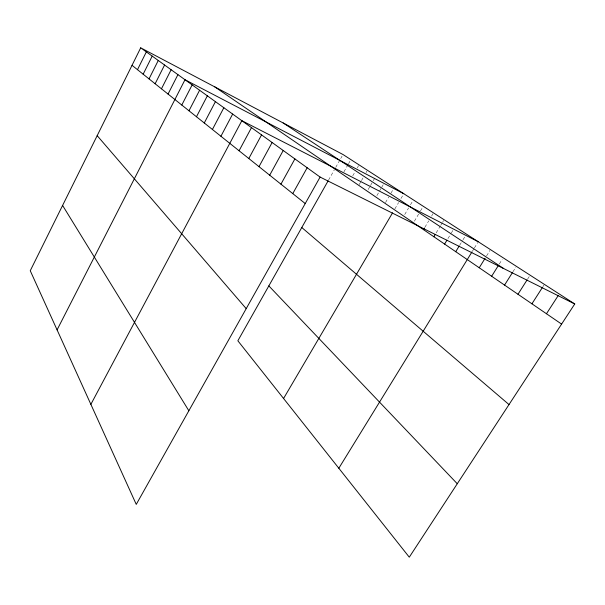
<?xml version="1.0" encoding="UTF-8"?>
<svg xmlns="http://www.w3.org/2000/svg" width="605" height="605" viewBox="0 0 605 605"><rect width="100%" height="100%" fill="white"/><g stroke="black" fill="none" stroke-linecap="round" stroke-linejoin="round"><path stroke-width="0.45" stroke-dasharray="3.02 2.27" d="M328.56 180.078L334.361 169.808M335.714 167.404L340.26 159.349M340.721 158.54L342.082 156.128M343.927 171.858L348.102 164.5M348.563 163.683L349.955 161.232M352.745 175.836L354.984 171.911M357.222 167.986L358.568 165.634M359.188 184.585L361.019 181.402M361.472 180.6L363.295 177.424M366.033 172.644L366.948 171.056M368.15 189.569L370.01 186.34M370.479 185.531L372.809 181.492M373.27 180.683L374.669 178.263M376.877 195.612L381.392 187.83M381.846 187.051L383.199 184.722M385.483 202.569L388.712 197.041M391.019 193.093L392.857 189.932M394.846 208.952L398.612 202.539M400.964 198.531L402.847 195.324M404.715 214.541L408.564 208.029M410.485 204.777L412.406 201.525M414.387 221.218L418.592 214.147M420.46 211.001L422.797 207.069M424.914 227.253L428.733 220.87M431.599 216.083L433.029 213.686M436.182 232.872L440.38 225.915M440.841 225.136L442.24 222.814M442.709 222.043L443.639 220.492M447.934 238.589L450.793 233.87M451.269 233.084L453.175 229.945M459.626 245.312L462.553 240.518M463.037 239.724L464.988 236.525M472.513 251.052L473.949 248.723M474.426 247.944L477.768 242.514M486.564 255.938L489.989 250.417M499.337 263.969L502.218 259.356M512.927 271.796L515.883 267.107M527.575 279.155L529.594 275.971M542.882 286.717L543.88 285.159"/><path stroke-width="0.91" d="M140.7 47.818L30.25 270.73L136.254 504.396L320.105 177.076L140.7 47.818L342.99 154.517L574.75 303.967L409.283 557.182L237.856 340.781L328.114 180.872M137.494 69.681L146.35 51.886M143.158 74.196L152.203 56.106M149.034 78.884L158.268 60.477M155.13 83.755L164.575 65.022M161.467 88.806L171.124 69.734M168.046 94.062L177.923 74.642M57.082 329.876L185.001 79.739L403.785 193.721M181.795 105.036L192.156 84.889M188.987 110.775L199.597 90.251M196.474 116.75L207.341 95.832M204.278 122.981L215.418 101.655M212.415 129.478L223.85 107.728M220.916 136.261L232.645 114.065M90.871 404.359L241.849 120.69L478.245 241.735M239.081 150.758L251.476 127.625M248.806 158.518L261.557 134.892M259 166.655L272.129 142.508M269.701 175.2L283.223 150.501M280.939 184.17L294.892 158.911M292.767 193.608L307.166 167.751M283.571 398.483L392.569 212.831M423.477 229.65L424.43 228.055M433.853 236.744L435.252 234.422M444.592 244.087L446.974 240.162M455.724 251.703L459.135 246.106M338.83 468.24L472.036 251.824M479.228 267.773L485.097 258.305M491.646 276.266L498.376 265.504M504.555 285.091L512.435 272.583M517.971 294.264L527.068 279.949M531.924 303.808L542.39 287.496M546.459 313.745L558.226 295.558M320.105 177.076L574.75 303.967M283.185 122.966L503.685 268.56M214.79 86.893L561.599 324.099M132.026 65.317L305.23 203.552M301.782 227.525L509.009 404.571M268.832 285.893L457.274 483.743M97.178 135.656L246.205 308.633M62.595 205.45L188.851 410.757"/></g></svg>
